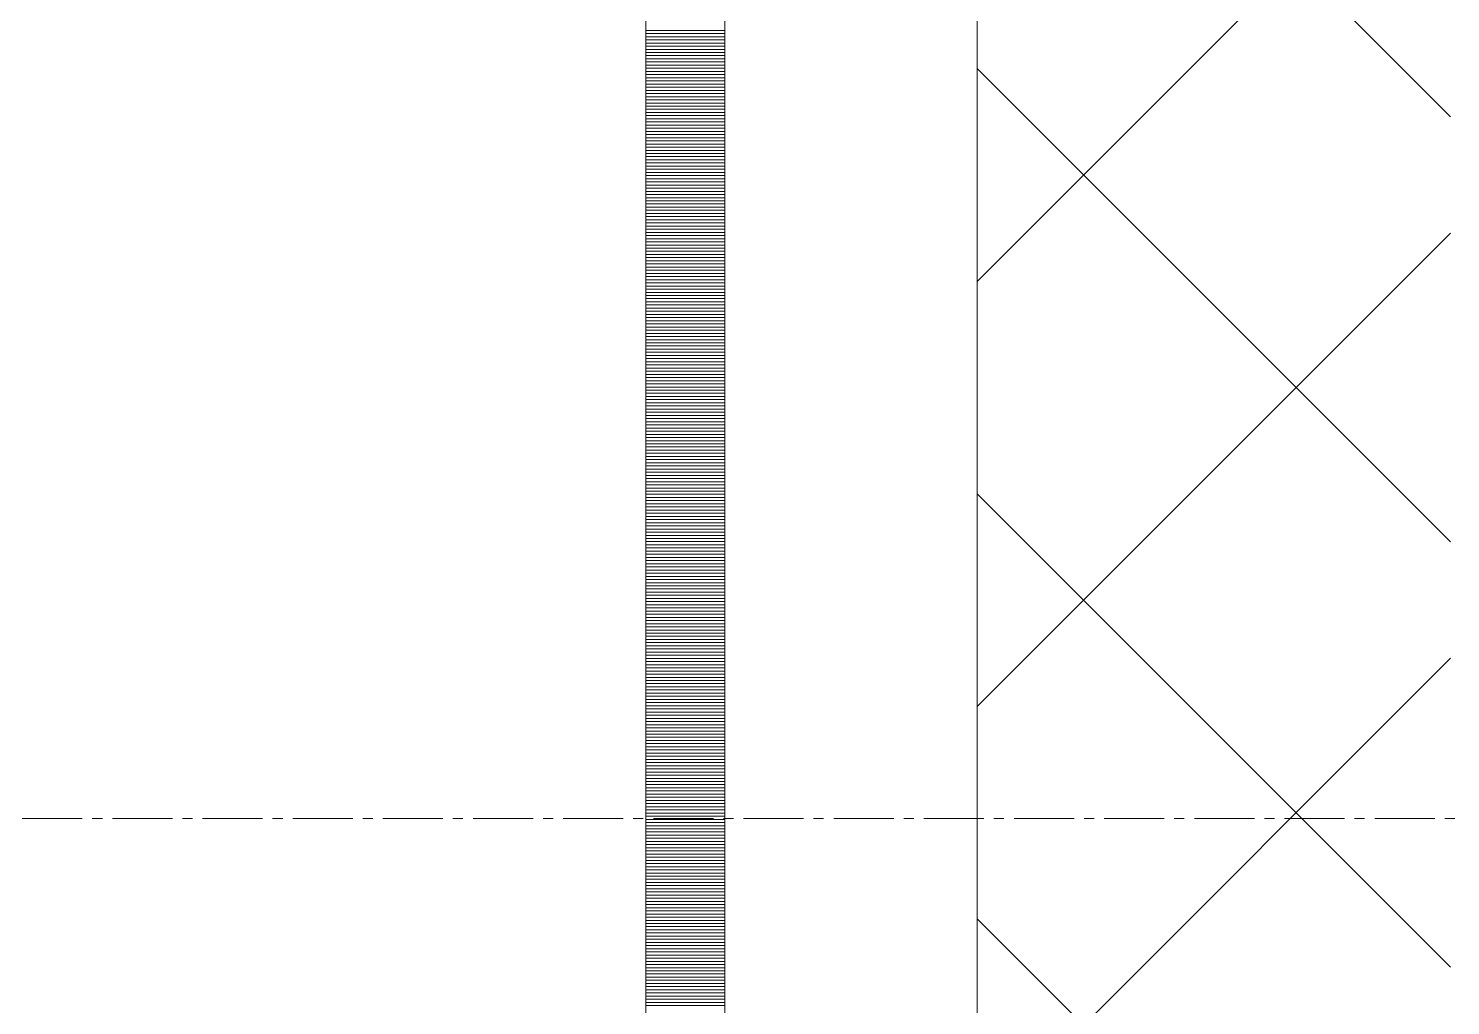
# Model space of a CAD drawing. Header units: millimetres. Extents: x 470010 to 1231400, y -134005 to 421770.
# Drawn here: x 672322.9 to 672773.6, y -11470.5 to -11160.9 of the extents above; entities that cross this region are included whole.
import ezdxf
from ezdxf.enums import TextEntityAlignment as Align

# ---------------------------------------------------------------- set-up
doc = ezdxf.new("R2010")
doc.units = ezdxf.units.MM
doc.linetypes.add('CENTER2', pattern=[28.575, 19.05, -3.175, 3.175, -3.175])
doc.linetypes.add('DASHED', pattern=[19.05, 12.7, -6.35])
doc.layers.get('Defpoints').update_dxf_attribs({"color": 140})
doc.layers.add('АР_Делит', color=120, linetype='Continuous', lineweight=0, plot=False)
for name, color, linetype, lineweight in [('АР_Тонкая', 254, 'Continuous', 5), ('АР_Утеплитель', 31, 'Continuous', 0), ('АР_Штриховка', 8, 'Continuous', 0)]:
    doc.layers.add(name, color=color, linetype=linetype, lineweight=lineweight)
doc.layers.add('РД_Оси_100', color=7, linetype='Continuous', lineweight=0, true_color=0x525252)
doc.styles.add('style1', font='ARIALN.TTF')

# ---------------------------------------------------------------- blocks, each defined once
blk = doc.blocks.new('СОШ_2200_АР_ОСИ_М100_28.05.24')
at = {"layer": 'АР_Делит', "color": 251, "linetype": 'DASHED', "true_color": 0x636466}
blk.add_lwpolyline([(-355, 13145), (-355, 100855), (37145, 100855), (37145, 129155), (72745, 129155), (72745, 135155), (114955, 135155), (114955, -355)], dxfattribs=at)
at = {"layer": 'РД_Оси_100', "color": 251, "linetype": 'CENTER2', "true_color": 0x636466}
blk.add_line((119910, 82200), (-5954.958, 82200), dxfattribs=at)
blk = doc.blocks.new('A$C9108343f')
at = {"layer": 'АР_Тонкая', "color": 18, "linetype": 'Continuous', "lineweight": 5, "true_color": 0x000000}
for p, q in [((6799.96, 97555), (6799.96, 21355)), ((6824.96, 97555), (6824.96, 21355)), ((6824.96, 21355), (6824.96, 97555)), ((6904.96, 21355), (6904.96, 97555))]:
    blk.add_line(p, q, dxfattribs=at)
at = {"layer": 'АР_Утеплитель', "color": 18, "linetype": 'Continuous', "lineweight": 0, "true_color": 0x000000}
blk.add_line((6904.96, 97555), (6904.96, 21355), dxfattribs=at)
at = {"layer": 'АР_Штриховка', "color": 18, "linetype": 'Continuous', "lineweight": 0, "true_color": 0x000000}
for p, q in [((7054.96, 89177.36), (6904.96, 89327.36)), ((6904.96, 89125.23), (7054.96, 89275.23)), ((6799.96, 89204.75), (6824.96, 89204.75)), ((6799.96, 89203.75), (6824.96, 89203.75)), ((6799.96, 89202.75), (6824.96, 89202.75)), ((6799.96, 89201.75), (6824.96, 89201.75)), ((6799.96, 89200.75), (6824.96, 89200.75)), ((6799.96, 89199.75), (6824.96, 89199.75)), ((6799.96, 89198.75), (6824.96, 89198.75)), ((6799.96, 89197.75), (6824.96, 89197.75)), ((6799.96, 89196.75), (6824.96, 89196.75)), ((6799.96, 89195.75), (6824.96, 89195.75)), ((6799.96, 89194.75), (6824.96, 89194.75)), ((6799.96, 89193.75), (6824.96, 89193.75)), ((6799.96, 89192.75), (6824.96, 89192.75)), ((7054.96, 89042.66), (6904.96, 89192.66)), ((6799.96, 89191.75), (6824.96, 89191.75)), ((6799.96, 89190.75), (6824.96, 89190.75)), ((6799.96, 89189.75), (6824.96, 89189.75)), ((6799.96, 89188.75), (6824.96, 89188.75)), ((6799.96, 89187.75), (6824.96, 89187.75)), ((6799.96, 89186.75), (6824.96, 89186.75)), ((6799.96, 89185.75), (6824.96, 89185.75)), ((6799.96, 89184.75), (6824.96, 89184.75)), ((6799.96, 89183.75), (6824.96, 89183.75)), ((6799.96, 89182.75), (6824.96, 89182.75)), ((6799.96, 89181.75), (6824.96, 89181.75)), ((6799.96, 89180.75), (6824.96, 89180.75)), ((6799.96, 89179.75), (6824.96, 89179.75)), ((6799.96, 89178.75), (6824.96, 89178.75)), ((6799.96, 89177.75), (6824.96, 89177.75)), ((6799.96, 89176.75), (6824.96, 89176.75)), ((6799.96, 89175.75), (6824.96, 89175.75)), ((6799.96, 89174.75), (6824.96, 89174.75)), ((6799.96, 89173.75), (6824.96, 89173.75)), ((6799.96, 89172.75), (6824.96, 89172.75)), ((6799.96, 89171.75), (6824.96, 89171.75)), ((6799.96, 89170.75), (6824.96, 89170.75)), ((6799.96, 89169.75), (6824.96, 89169.75)), ((6799.96, 89168.75), (6824.96, 89168.75)), ((6799.96, 89167.75), (6824.96, 89167.75)), ((6799.96, 89166.75), (6824.96, 89166.75)), ((6799.96, 89165.75), (6824.96, 89165.75)), ((6799.96, 89164.75), (6824.96, 89164.75)), ((6799.96, 89163.75), (6824.96, 89163.75)), ((6799.96, 89162.75), (6824.96, 89162.75)), ((6799.96, 89161.75), (6824.96, 89161.75)), ((6799.96, 89160.75), (6824.96, 89160.75)), ((6799.96, 89159.75), (6824.96, 89159.75)), ((6799.96, 89158.75), (6824.96, 89158.75)), ((6799.96, 89157.75), (6824.96, 89157.75)), ((6799.96, 89156.75), (6824.96, 89156.75)), ((6799.96, 89155.75), (6824.96, 89155.75)), ((6799.96, 89154.75), (6824.96, 89154.75)), ((6799.96, 89153.75), (6824.96, 89153.75)), ((6799.96, 89152.75), (6824.96, 89152.75)), ((6799.96, 89151.75), (6824.96, 89151.75)), ((6799.96, 89150.75), (6824.96, 89150.75)), ((6799.96, 89149.75), (6824.96, 89149.75)), ((6799.96, 89148.75), (6824.96, 89148.75)), ((6799.96, 89147.75), (6824.96, 89147.75)), ((6799.96, 89146.75), (6824.96, 89146.75)), ((6799.96, 89145.75), (6824.96, 89145.75)), ((6799.96, 89144.75), (6824.96, 89144.75)), ((6799.96, 89143.75), (6824.96, 89143.75)), ((6799.96, 89142.75), (6824.96, 89142.75)), ((6799.96, 89141.75), (6824.96, 89141.75)), ((6799.96, 89140.75), (6824.96, 89140.75)), ((6799.96, 89139.75), (6824.96, 89139.75)), ((6799.96, 89138.75), (6824.96, 89138.75)), ((6799.96, 89137.75), (6824.96, 89137.75)), ((6904.96, 88990.52), (7054.96, 89140.52)), ((6799.96, 89136.75), (6824.96, 89136.75)), ((6799.96, 89135.75), (6824.96, 89135.75)), ((6799.96, 89134.75), (6824.96, 89134.75)), ((6799.96, 89133.75), (6824.96, 89133.75)), ((6799.96, 89132.75), (6824.96, 89132.75)), ((6799.96, 89131.75), (6824.96, 89131.75)), ((6799.96, 89130.75), (6824.96, 89130.75)), ((6799.96, 89129.75), (6824.96, 89129.75)), ((6799.96, 89128.75), (6824.96, 89128.75)), ((6799.96, 89127.75), (6824.96, 89127.75)), ((6799.96, 89126.75), (6824.96, 89126.75)), ((6799.96, 89125.75), (6824.96, 89125.75)), ((6799.96, 89124.75), (6824.96, 89124.75)), ((6799.96, 89123.75), (6824.96, 89123.75)), ((6799.96, 89122.75), (6824.96, 89122.75)), ((6799.96, 89121.75), (6824.96, 89121.75)), ((6799.96, 89120.75), (6824.96, 89120.75)), ((6799.96, 89119.75), (6824.96, 89119.75)), ((6799.96, 89118.75), (6824.96, 89118.75)), ((6799.96, 89117.75), (6824.96, 89117.75)), ((6799.96, 89116.75), (6824.96, 89116.75)), ((6799.96, 89115.75), (6824.96, 89115.75)), ((6799.96, 89114.75), (6824.96, 89114.75)), ((6799.96, 89113.75), (6824.96, 89113.75)), ((6799.96, 89112.75), (6824.96, 89112.75)), ((6799.96, 89111.75), (6824.96, 89111.75)), ((6799.96, 89110.75), (6824.96, 89110.75)), ((6799.96, 89109.75), (6824.96, 89109.75)), ((6799.96, 89108.75), (6824.96, 89108.75)), ((6799.96, 89107.75), (6824.96, 89107.75)), ((6799.96, 89106.75), (6824.96, 89106.75)), ((6799.96, 89105.75), (6824.96, 89105.75)), ((6799.96, 89104.75), (6824.96, 89104.75)), ((6799.96, 89103.75), (6824.96, 89103.75)), ((6799.96, 89102.75), (6824.96, 89102.75)), ((6799.96, 89101.75), (6824.96, 89101.75)), ((6799.96, 89100.75), (6824.96, 89100.75)), ((6799.96, 89099.75), (6824.96, 89099.75)), ((6799.96, 89098.75), (6824.96, 89098.75)), ((6799.96, 89097.75), (6824.96, 89097.75)), ((6799.96, 89096.75), (6824.96, 89096.75)), ((6799.96, 89095.75), (6824.96, 89095.75)), ((6799.96, 89094.75), (6824.96, 89094.75)), ((6799.96, 89093.75), (6824.96, 89093.75)), ((6799.96, 89092.75), (6824.96, 89092.75)), ((6799.96, 89091.75), (6824.96, 89091.75)), ((6799.96, 89090.75), (6824.96, 89090.75)), ((6799.96, 89089.75), (6824.96, 89089.75)), ((6799.96, 89088.75), (6824.96, 89088.75)), ((6799.96, 89087.75), (6824.96, 89087.75)), ((6799.96, 89086.75), (6824.96, 89086.75)), ((6799.96, 89085.75), (6824.96, 89085.75)), ((6799.96, 89084.75), (6824.96, 89084.75)), ((6799.96, 89083.75), (6824.96, 89083.75)), ((6799.96, 89082.75), (6824.96, 89082.75)), ((6799.96, 89081.75), (6824.96, 89081.75)), ((6799.96, 89080.75), (6824.96, 89080.75)), ((6799.96, 89079.75), (6824.96, 89079.75)), ((6799.96, 89078.75), (6824.96, 89078.75)), ((6799.96, 89077.75), (6824.96, 89077.75)), ((6799.96, 89076.75), (6824.96, 89076.75)), ((6799.96, 89075.75), (6824.96, 89075.75)), ((6799.96, 89074.75), (6824.96, 89074.75)), ((6799.96, 89073.75), (6824.96, 89073.75)), ((6799.96, 89072.75), (6824.96, 89072.75)), ((6799.96, 89071.75), (6824.96, 89071.75)), ((6799.96, 89070.75), (6824.96, 89070.75)), ((6799.96, 89069.75), (6824.96, 89069.75)), ((6799.96, 89068.75), (6824.96, 89068.75)), ((6799.96, 89067.75), (6824.96, 89067.75)), ((6799.96, 89066.75), (6824.96, 89066.75)), ((6799.96, 89065.75), (6824.96, 89065.75)), ((6799.96, 89064.75), (6824.96, 89064.75)), ((6799.96, 89063.75), (6824.96, 89063.75)), ((6799.96, 89062.75), (6824.96, 89062.75)), ((6799.96, 89061.75), (6824.96, 89061.75)), ((6799.96, 89060.75), (6824.96, 89060.75)), ((6799.96, 89059.75), (6824.96, 89059.75)), ((6799.96, 89058.75), (6824.96, 89058.75)), ((6799.96, 89057.75), (6824.96, 89057.75)), ((6799.96, 89056.75), (6824.96, 89056.75)), ((7054.96, 88907.95), (6904.96, 89057.95)), ((6799.96, 89055.75), (6824.96, 89055.75)), ((6799.96, 89054.75), (6824.96, 89054.75)), ((6799.96, 89053.75), (6824.96, 89053.75)), ((6799.96, 89052.75), (6824.96, 89052.75)), ((6799.96, 89051.75), (6824.96, 89051.75)), ((6799.96, 89050.75), (6824.96, 89050.75)), ((6799.96, 89049.75), (6824.96, 89049.75)), ((6799.96, 89048.75), (6824.96, 89048.75)), ((6799.96, 89047.75), (6824.96, 89047.75)), ((6799.96, 89046.75), (6824.96, 89046.75)), ((6799.96, 89045.75), (6824.96, 89045.75)), ((6799.96, 89044.75), (6824.96, 89044.75)), ((6799.96, 89043.75), (6824.96, 89043.75)), ((6799.96, 89042.75), (6824.96, 89042.75)), ((6799.96, 89041.75), (6824.96, 89041.75)), ((6799.96, 89040.75), (6824.96, 89040.75)), ((6799.96, 89039.75), (6824.96, 89039.75)), ((6799.96, 89038.75), (6824.96, 89038.75)), ((6799.96, 89037.75), (6824.96, 89037.75)), ((6799.96, 89036.75), (6824.96, 89036.75)), ((6799.96, 89035.75), (6824.96, 89035.75)), ((6799.96, 89034.75), (6824.96, 89034.75)), ((6799.96, 89033.75), (6824.96, 89033.75)), ((6799.96, 89032.75), (6824.96, 89032.75)), ((6799.96, 89031.75), (6824.96, 89031.75)), ((6799.96, 89030.75), (6824.96, 89030.75)), ((6799.96, 89029.75), (6824.96, 89029.75)), ((6799.96, 89028.75), (6824.96, 89028.75)), ((6799.96, 89027.75), (6824.96, 89027.75)), ((6799.96, 89026.75), (6824.96, 89026.75)), ((6799.96, 89025.75), (6824.96, 89025.75)), ((6799.96, 89024.75), (6824.96, 89024.75)), ((6799.96, 89023.75), (6824.96, 89023.75)), ((6799.96, 89022.75), (6824.96, 89022.75)), ((6799.96, 89021.75), (6824.96, 89021.75)), ((6799.96, 89020.75), (6824.96, 89020.75)), ((6799.96, 89019.75), (6824.96, 89019.75)), ((6799.96, 89018.75), (6824.96, 89018.75)), ((6799.96, 89017.75), (6824.96, 89017.75)), ((6799.96, 89016.75), (6824.96, 89016.75)), ((6799.96, 89015.75), (6824.96, 89015.75)), ((6799.96, 89014.75), (6824.96, 89014.75)), ((6799.96, 89013.75), (6824.96, 89013.75)), ((6799.96, 89012.75), (6824.96, 89012.75)), ((6799.96, 89011.75), (6824.96, 89011.75)), ((6799.96, 89010.75), (6824.96, 89010.75)), ((6799.96, 89009.75), (6824.96, 89009.75)), ((6799.96, 89008.75), (6824.96, 89008.75)), ((6799.96, 89007.75), (6824.96, 89007.75)), ((6799.96, 89006.75), (6824.96, 89006.75)), ((6799.96, 89005.75), (6824.96, 89005.75)), ((6799.96, 89004.75), (6824.96, 89004.75)), ((6799.96, 89003.75), (6824.96, 89003.75)), ((6799.96, 89002.75), (6824.96, 89002.75)), ((6904.96, 88855.82), (7054.96, 89005.82)), ((6799.96, 89001.75), (6824.96, 89001.75)), ((6799.96, 89000.75), (6824.96, 89000.75)), ((6799.96, 88999.75), (6824.96, 88999.75)), ((6799.96, 88998.75), (6824.96, 88998.75)), ((6799.96, 88997.75), (6824.96, 88997.75)), ((6799.96, 88996.75), (6824.96, 88996.75)), ((6799.96, 88995.75), (6824.96, 88995.75)), ((6799.96, 88994.75), (6824.96, 88994.75)), ((6799.96, 88993.75), (6824.96, 88993.75)), ((6799.96, 88992.75), (6824.96, 88992.75)), ((6799.96, 88991.75), (6824.96, 88991.75)), ((6799.96, 88990.75), (6824.96, 88990.75)), ((6799.96, 88989.75), (6824.96, 88989.75)), ((6799.96, 88988.75), (6824.96, 88988.75)), ((6799.96, 88987.75), (6824.96, 88987.75)), ((6799.96, 88986.75), (6824.96, 88986.75)), ((6799.96, 88985.75), (6824.96, 88985.75)), ((6799.96, 88984.75), (6824.96, 88984.75)), ((6799.96, 88983.75), (6824.96, 88983.75)), ((6799.96, 88982.75), (6824.96, 88982.75)), ((6799.96, 88981.75), (6824.96, 88981.75)), ((6799.96, 88980.75), (6824.96, 88980.75)), ((6799.96, 88979.75), (6824.96, 88979.75)), ((6799.96, 88978.75), (6824.96, 88978.75)), ((6799.96, 88977.75), (6824.96, 88977.75)), ((6799.96, 88976.75), (6824.96, 88976.75)), ((6799.96, 88975.75), (6824.96, 88975.75)), ((6799.96, 88974.75), (6824.96, 88974.75)), ((6799.96, 88973.75), (6824.96, 88973.75)), ((6799.96, 88972.75), (6824.96, 88972.75)), ((6799.96, 88971.75), (6824.96, 88971.75)), ((6799.96, 88970.75), (6824.96, 88970.75)), ((6799.96, 88969.75), (6824.96, 88969.75)), ((6799.96, 88968.75), (6824.96, 88968.75)), ((6799.96, 88967.75), (6824.96, 88967.75)), ((6799.96, 88966.75), (6824.96, 88966.75)), ((6799.96, 88965.75), (6824.96, 88965.75)), ((6799.96, 88964.75), (6824.96, 88964.75)), ((6799.96, 88963.75), (6824.96, 88963.75)), ((6799.96, 88962.75), (6824.96, 88962.75)), ((6799.96, 88961.75), (6824.96, 88961.75)), ((6799.96, 88960.75), (6824.96, 88960.75)), ((6799.96, 88959.75), (6824.96, 88959.75)), ((6799.96, 88958.75), (6824.96, 88958.75)), ((6799.96, 88957.75), (6824.96, 88957.75)), ((6799.96, 88956.75), (6824.96, 88956.75)), ((6799.96, 88955.75), (6824.96, 88955.75)), ((6799.96, 88954.75), (6824.96, 88954.75)), ((6799.96, 88953.75), (6824.96, 88953.75)), ((6799.96, 88952.75), (6824.96, 88952.75)), ((6799.96, 88951.75), (6824.96, 88951.75)), ((6799.96, 88950.75), (6824.96, 88950.75)), ((6799.96, 88949.75), (6824.96, 88949.75)), ((6799.96, 88948.75), (6824.96, 88948.75)), ((6799.96, 88947.75), (6824.96, 88947.75)), ((6799.96, 88946.75), (6824.96, 88946.75)), ((6799.96, 88945.75), (6824.96, 88945.75)), ((6799.96, 88944.75), (6824.96, 88944.75)), ((6799.96, 88943.75), (6824.96, 88943.75)), ((6799.96, 88942.75), (6824.96, 88942.75)), ((6799.96, 88941.75), (6824.96, 88941.75)), ((6799.96, 88940.75), (6824.96, 88940.75)), ((6799.96, 88939.75), (6824.96, 88939.75)), ((6799.96, 88938.75), (6824.96, 88938.75)), ((6799.96, 88937.75), (6824.96, 88937.75)), ((6799.96, 88936.75), (6824.96, 88936.75)), ((6799.96, 88935.75), (6824.96, 88935.75)), ((6799.96, 88934.75), (6824.96, 88934.75)), ((6799.96, 88933.75), (6824.96, 88933.75)), ((6799.96, 88932.75), (6824.96, 88932.75)), ((6799.96, 88931.75), (6824.96, 88931.75)), ((6799.96, 88930.75), (6824.96, 88930.75)), ((6799.96, 88929.75), (6824.96, 88929.75)), ((6799.96, 88928.75), (6824.96, 88928.75)), ((6799.96, 88927.75), (6824.96, 88927.75)), ((6799.96, 88926.75), (6824.96, 88926.75)), ((6799.96, 88925.75), (6824.96, 88925.75)), ((6799.96, 88924.75), (6824.96, 88924.75)), ((6799.96, 88923.75), (6824.96, 88923.75)), ((6799.96, 88922.75), (6824.96, 88922.75)), ((6799.96, 88921.75), (6824.96, 88921.75)), ((7054.96, 88773.25), (6904.96, 88923.25)), ((6799.96, 88920.75), (6824.96, 88920.75)), ((6799.96, 88919.75), (6824.96, 88919.75)), ((6799.96, 88918.75), (6824.96, 88918.75)), ((6799.96, 88917.75), (6824.96, 88917.75)), ((6799.96, 88916.75), (6824.96, 88916.75)), ((6799.96, 88915.75), (6824.96, 88915.75)), ((6799.96, 88914.75), (6824.96, 88914.75)), ((6799.96, 88913.75), (6824.96, 88913.75)), ((6799.96, 88912.75), (6824.96, 88912.75)), ((6799.96, 88911.75), (6824.96, 88911.75)), ((6799.96, 88910.75), (6824.96, 88910.75)), ((6799.96, 88909.75), (6824.96, 88909.75)), ((6799.96, 88908.75), (6824.96, 88908.75)), ((6799.96, 88907.75), (6824.96, 88907.75)), ((6799.96, 88906.75), (6824.96, 88906.75)), ((6799.96, 88905.75), (6824.96, 88905.75)), ((6799.96, 88904.75), (6824.96, 88904.75)), ((6799.96, 88903.75), (6824.96, 88903.75)), ((6799.96, 88902.75), (6824.96, 88902.75)), ((6799.96, 88901.75), (6824.96, 88901.75)), ((6799.96, 88900.75), (6824.96, 88900.75)), ((6799.96, 88899.75), (6824.96, 88899.75)), ((6799.96, 88898.75), (6824.96, 88898.75)), ((6799.96, 88897.75), (6824.96, 88897.75)), ((6799.96, 88896.75), (6824.96, 88896.75))]:
    blk.add_line(p, q, dxfattribs=at)
at = {"layer": 'РД_Оси_100'}
blk.add_blockref('СОШ_2200_АР_ОСИ_М100_28.05.24', (7154.96, 6755), dxfattribs=at)
at = {"layer": 'Defpoints', "color": 18, "true_color": 0x000000, "style": 'style1'}
for p in [(143949.34, 316089.12), (143974.98, 281639.5), (143890.4, 273244.71), (143839.99, 264276.81), (143967.75, 254892.38), (12251.96, 104178.14), (12382.58, 96023.14)]:
    blk.add_attdef('АР-ПОМЕЩЕНИЕ:НАИМЕНОВАНИЕ', text='', height=100, dxfattribs=at).set_placement(p, align=Align.MIDDLE)
at = {"layer": 'Defpoints', "color": 18, "true_color": 0x000000, "style": 'style1', "flags": 8}
for p in [(143951.3, 279099.09), (143848.34, 269251.11), (143875.33, 260094.25), (144049.74, 250824.7), (163419.28, 238153.36), (155897.46, 237965.97), (183037.2, 237965.97), (143342.94, 237876.19)]:
    blk.add_attdef('АР-ПОМЕЩЕНИЕ:НАИМЕНОВАНИЕ', text='', height=100, dxfattribs=at).set_placement(p, align=Align.MIDDLE)

msp = doc.modelspace()

# ---------------------------------------------------------------- linework, layer by layer
at = {"layer": 'АР_Тонкая', "color": 18, "linetype": 'Continuous', "lineweight": 5, "true_color": 0x000000}
for p, q in [((672518.57, -2811.242), (672518.57, -79011.242)), ((672543.57, -2811.242), (672543.57, -79011.242)), ((672543.57, -79011.242), (672543.57, -2811.242)), ((672623.57, -79011.242), (672623.57, -2811.242))]:
    msp.add_line(p, q, dxfattribs=at)
at = {"layer": 'АР_Утеплитель', "color": 18, "linetype": 'Continuous', "lineweight": 0, "true_color": 0x000000}
msp.add_line((672623.57, -2811.242), (672623.57, -79011.242), dxfattribs=at)
at = {"layer": 'АР_Штриховка', "color": 18, "linetype": 'Continuous', "lineweight": 0, "true_color": 0x000000}
for p, q in [((672773.57, -11188.88), (672623.57, -11038.88)), ((672623.57, -11241.017), (672773.57, -11091.017)), ((672518.57, -11161.492), (672543.57, -11161.492)), ((672518.57, -11162.492), (672543.57, -11162.492)), ((672518.57, -11163.492), (672543.57, -11163.492)), ((672518.57, -11164.492), (672543.57, -11164.492)), ((672518.57, -11165.492), (672543.57, -11165.492)), ((672518.57, -11166.492), (672543.57, -11166.492)), ((672518.57, -11167.492), (672543.57, -11167.492)), ((672518.57, -11168.492), (672543.57, -11168.492)), ((672518.57, -11169.492), (672543.57, -11169.492)), ((672518.57, -11170.492), (672543.57, -11170.492)), ((672518.57, -11171.492), (672543.57, -11171.492)), ((672518.57, -11172.492), (672543.57, -11172.492)), ((672518.57, -11173.492), (672543.57, -11173.492)), ((672518.57, -11174.492), (672543.57, -11174.492)), ((672518.57, -11175.492), (672543.57, -11175.492)), ((672518.57, -11176.492), (672543.57, -11176.492)), ((672773.57, -11323.584), (672623.57, -11173.584)), ((672518.57, -11177.492), (672543.57, -11177.492)), ((672518.57, -11178.492), (672543.57, -11178.492)), ((672518.57, -11179.492), (672543.57, -11179.492)), ((672518.57, -11180.492), (672543.57, -11180.492)), ((672518.57, -11181.492), (672543.57, -11181.492)), ((672518.57, -11182.492), (672543.57, -11182.492)), ((672518.57, -11183.492), (672543.57, -11183.492)), ((672518.57, -11184.492), (672543.57, -11184.492)), ((672518.57, -11185.492), (672543.57, -11185.492)), ((672518.57, -11186.492), (672543.57, -11186.492)), ((672518.57, -11187.492), (672543.57, -11187.492)), ((672518.57, -11188.492), (672543.57, -11188.492)), ((672518.57, -11189.492), (672543.57, -11189.492)), ((672518.57, -11190.492), (672543.57, -11190.492)), ((672518.57, -11191.492), (672543.57, -11191.492)), ((672518.57, -11192.492), (672543.57, -11192.492)), ((672518.57, -11193.492), (672543.57, -11193.492)), ((672518.57, -11194.492), (672543.57, -11194.492)), ((672518.57, -11195.492), (672543.57, -11195.492)), ((672518.57, -11196.492), (672543.57, -11196.492)), ((672518.57, -11197.492), (672543.57, -11197.492)), ((672518.57, -11198.492), (672543.57, -11198.492)), ((672518.57, -11199.492), (672543.57, -11199.492)), ((672518.57, -11200.492), (672543.57, -11200.492)), ((672518.57, -11201.492), (672543.57, -11201.492)), ((672518.57, -11202.492), (672543.57, -11202.492)), ((672518.57, -11203.492), (672543.57, -11203.492)), ((672518.57, -11204.492), (672543.57, -11204.492)), ((672518.57, -11205.492), (672543.57, -11205.492)), ((672518.57, -11206.492), (672543.57, -11206.492)), ((672518.57, -11207.492), (672543.57, -11207.492)), ((672518.57, -11208.492), (672543.57, -11208.492)), ((672518.57, -11209.492), (672543.57, -11209.492)), ((672518.57, -11210.492), (672543.57, -11210.492)), ((672518.57, -11211.492), (672543.57, -11211.492)), ((672518.57, -11212.492), (672543.57, -11212.492)), ((672518.57, -11213.492), (672543.57, -11213.492)), ((672518.57, -11214.492), (672543.57, -11214.492)), ((672518.57, -11215.492), (672543.57, -11215.492)), ((672518.57, -11216.492), (672543.57, -11216.492)), ((672518.57, -11217.492), (672543.57, -11217.492)), ((672518.57, -11218.492), (672543.57, -11218.492)), ((672518.57, -11219.492), (672543.57, -11219.492)), ((672518.57, -11220.492), (672543.57, -11220.492)), ((672518.57, -11221.492), (672543.57, -11221.492)), ((672518.57, -11222.492), (672543.57, -11222.492)), ((672518.57, -11223.492), (672543.57, -11223.492)), ((672518.57, -11224.492), (672543.57, -11224.492)), ((672518.57, -11225.492), (672543.57, -11225.492)), ((672518.57, -11226.492), (672543.57, -11226.492)), ((672623.57, -11375.721), (672773.57, -11225.721)), ((672518.57, -11227.492), (672543.57, -11227.492)), ((672518.57, -11228.492), (672543.57, -11228.492)), ((672518.57, -11229.492), (672543.57, -11229.492)), ((672518.57, -11230.492), (672543.57, -11230.492)), ((672518.57, -11231.492), (672543.57, -11231.492)), ((672518.57, -11232.492), (672543.57, -11232.492)), ((672518.57, -11233.492), (672543.57, -11233.492)), ((672518.57, -11234.492), (672543.57, -11234.492)), ((672518.57, -11235.492), (672543.57, -11235.492)), ((672518.57, -11236.492), (672543.57, -11236.492)), ((672518.57, -11237.492), (672543.57, -11237.492)), ((672518.57, -11238.492), (672543.57, -11238.492)), ((672518.57, -11239.492), (672543.57, -11239.492)), ((672518.57, -11240.492), (672543.57, -11240.492)), ((672518.57, -11241.492), (672543.57, -11241.492)), ((672518.57, -11242.492), (672543.57, -11242.492)), ((672518.57, -11243.492), (672543.57, -11243.492)), ((672518.57, -11244.492), (672543.57, -11244.492)), ((672518.57, -11245.492), (672543.57, -11245.492)), ((672518.57, -11246.492), (672543.57, -11246.492)), ((672518.57, -11247.492), (672543.57, -11247.492)), ((672518.57, -11248.492), (672543.57, -11248.492)), ((672518.57, -11249.492), (672543.57, -11249.492)), ((672518.57, -11250.492), (672543.57, -11250.492)), ((672518.57, -11251.492), (672543.57, -11251.492)), ((672518.57, -11252.492), (672543.57, -11252.492)), ((672518.57, -11253.492), (672543.57, -11253.492)), ((672518.57, -11254.492), (672543.57, -11254.492)), ((672518.57, -11255.492), (672543.57, -11255.492)), ((672518.57, -11256.492), (672543.57, -11256.492)), ((672518.57, -11257.492), (672543.57, -11257.492)), ((672518.57, -11258.492), (672543.57, -11258.492)), ((672518.57, -11259.492), (672543.57, -11259.492)), ((672518.57, -11260.492), (672543.57, -11260.492)), ((672518.57, -11261.492), (672543.57, -11261.492)), ((672518.57, -11262.492), (672543.57, -11262.492)), ((672518.57, -11263.492), (672543.57, -11263.492)), ((672518.57, -11264.492), (672543.57, -11264.492)), ((672518.57, -11265.492), (672543.57, -11265.492)), ((672518.57, -11266.492), (672543.57, -11266.492)), ((672518.57, -11267.492), (672543.57, -11267.492)), ((672518.57, -11268.492), (672543.57, -11268.492)), ((672518.57, -11269.492), (672543.57, -11269.492)), ((672518.57, -11270.492), (672543.57, -11270.492)), ((672518.57, -11271.492), (672543.57, -11271.492)), ((672518.57, -11272.492), (672543.57, -11272.492)), ((672518.57, -11273.492), (672543.57, -11273.492)), ((672518.57, -11274.492), (672543.57, -11274.492)), ((672518.57, -11275.492), (672543.57, -11275.492)), ((672518.57, -11276.492), (672543.57, -11276.492)), ((672518.57, -11277.492), (672543.57, -11277.492)), ((672518.57, -11278.492), (672543.57, -11278.492)), ((672518.57, -11279.492), (672543.57, -11279.492)), ((672518.57, -11280.492), (672543.57, -11280.492)), ((672518.57, -11281.492), (672543.57, -11281.492)), ((672518.57, -11282.492), (672543.57, -11282.492)), ((672518.57, -11283.492), (672543.57, -11283.492)), ((672518.57, -11284.492), (672543.57, -11284.492)), ((672518.57, -11285.492), (672543.57, -11285.492)), ((672518.57, -11286.492), (672543.57, -11286.492)), ((672518.57, -11287.492), (672543.57, -11287.492)), ((672518.57, -11288.492), (672543.57, -11288.492)), ((672518.57, -11289.492), (672543.57, -11289.492)), ((672518.57, -11290.492), (672543.57, -11290.492)), ((672518.57, -11291.492), (672543.57, -11291.492)), ((672518.57, -11292.492), (672543.57, -11292.492)), ((672518.57, -11293.492), (672543.57, -11293.492)), ((672518.57, -11294.492), (672543.57, -11294.492)), ((672518.57, -11295.492), (672543.57, -11295.492)), ((672518.57, -11296.492), (672543.57, -11296.492)), ((672518.57, -11297.492), (672543.57, -11297.492)), ((672518.57, -11298.492), (672543.57, -11298.492)), ((672518.57, -11299.492), (672543.57, -11299.492)), ((672518.57, -11300.492), (672543.57, -11300.492)), ((672518.57, -11301.492), (672543.57, -11301.492)), ((672518.57, -11302.492), (672543.57, -11302.492)), ((672518.57, -11303.492), (672543.57, -11303.492)), ((672518.57, -11304.492), (672543.57, -11304.492)), ((672518.57, -11305.492), (672543.57, -11305.492)), ((672518.57, -11306.492), (672543.57, -11306.492)), ((672518.57, -11307.492), (672543.57, -11307.492)), ((672518.57, -11308.492), (672543.57, -11308.492)), ((672518.57, -11309.492), (672543.57, -11309.492)), ((672518.57, -11310.492), (672543.57, -11310.492)), ((672518.57, -11311.492), (672543.57, -11311.492)), ((672773.57, -11458.288), (672623.57, -11308.288)), ((672518.57, -11312.492), (672543.57, -11312.492)), ((672518.57, -11313.492), (672543.57, -11313.492)), ((672518.57, -11314.492), (672543.57, -11314.492)), ((672518.57, -11315.492), (672543.57, -11315.492)), ((672518.57, -11316.492), (672543.57, -11316.492)), ((672518.57, -11317.492), (672543.57, -11317.492)), ((672518.57, -11318.492), (672543.57, -11318.492)), ((672518.57, -11319.492), (672543.57, -11319.492)), ((672518.57, -11320.492), (672543.57, -11320.492)), ((672518.57, -11321.492), (672543.57, -11321.492)), ((672518.57, -11322.492), (672543.57, -11322.492)), ((672518.57, -11323.492), (672543.57, -11323.492)), ((672518.57, -11324.492), (672543.57, -11324.492)), ((672518.57, -11325.492), (672543.57, -11325.492)), ((672518.57, -11326.492), (672543.57, -11326.492)), ((672518.57, -11327.492), (672543.57, -11327.492)), ((672518.57, -11328.492), (672543.57, -11328.492)), ((672518.57, -11329.492), (672543.57, -11329.492)), ((672518.57, -11330.492), (672543.57, -11330.492)), ((672518.57, -11331.492), (672543.57, -11331.492)), ((672518.57, -11332.492), (672543.57, -11332.492)), ((672518.57, -11333.492), (672543.57, -11333.492)), ((672518.57, -11334.492), (672543.57, -11334.492)), ((672518.57, -11335.492), (672543.57, -11335.492)), ((672518.57, -11336.492), (672543.57, -11336.492)), ((672518.57, -11337.492), (672543.57, -11337.492)), ((672518.57, -11338.492), (672543.57, -11338.492)), ((672518.57, -11339.492), (672543.57, -11339.492)), ((672518.57, -11340.492), (672543.57, -11340.492)), ((672518.57, -11341.492), (672543.57, -11341.492)), ((672518.57, -11342.492), (672543.57, -11342.492)), ((672518.57, -11343.492), (672543.57, -11343.492)), ((672518.57, -11344.492), (672543.57, -11344.492)), ((672518.57, -11345.492), (672543.57, -11345.492)), ((672518.57, -11346.492), (672543.57, -11346.492)), ((672518.57, -11347.492), (672543.57, -11347.492)), ((672518.57, -11348.492), (672543.57, -11348.492)), ((672518.57, -11349.492), (672543.57, -11349.492)), ((672518.57, -11350.492), (672543.57, -11350.492)), ((672518.57, -11351.492), (672543.57, -11351.492)), ((672518.57, -11352.492), (672543.57, -11352.492)), ((672518.57, -11353.492), (672543.57, -11353.492)), ((672518.57, -11354.492), (672543.57, -11354.492)), ((672518.57, -11355.492), (672543.57, -11355.492)), ((672518.57, -11356.492), (672543.57, -11356.492)), ((672518.57, -11357.492), (672543.57, -11357.492)), ((672518.57, -11358.492), (672543.57, -11358.492)), ((672518.57, -11359.492), (672543.57, -11359.492)), ((672518.57, -11360.492), (672543.57, -11360.492)), ((672518.57, -11361.492), (672543.57, -11361.492)), ((672623.57, -11510.425), (672773.57, -11360.425)), ((672518.57, -11362.492), (672543.57, -11362.492)), ((672518.57, -11363.492), (672543.57, -11363.492)), ((672518.57, -11364.492), (672543.57, -11364.492)), ((672518.57, -11365.492), (672543.57, -11365.492)), ((672518.57, -11366.492), (672543.57, -11366.492)), ((672518.57, -11367.492), (672543.57, -11367.492)), ((672518.57, -11368.492), (672543.57, -11368.492)), ((672518.57, -11369.492), (672543.57, -11369.492)), ((672518.57, -11370.492), (672543.57, -11370.492)), ((672518.57, -11371.492), (672543.57, -11371.492)), ((672518.57, -11372.492), (672543.57, -11372.492)), ((672518.57, -11373.492), (672543.57, -11373.492)), ((672518.57, -11374.492), (672543.57, -11374.492)), ((672518.57, -11375.492), (672543.57, -11375.492)), ((672518.57, -11376.492), (672543.57, -11376.492)), ((672518.57, -11377.492), (672543.57, -11377.492)), ((672518.57, -11378.492), (672543.57, -11378.492)), ((672518.57, -11379.492), (672543.57, -11379.492)), ((672518.57, -11380.492), (672543.57, -11380.492)), ((672518.57, -11381.492), (672543.57, -11381.492)), ((672518.57, -11382.492), (672543.57, -11382.492)), ((672518.57, -11383.492), (672543.57, -11383.492)), ((672518.57, -11384.492), (672543.57, -11384.492)), ((672518.57, -11385.492), (672543.57, -11385.492)), ((672518.57, -11386.492), (672543.57, -11386.492)), ((672518.57, -11387.492), (672543.57, -11387.492)), ((672518.57, -11388.492), (672543.57, -11388.492)), ((672518.57, -11389.492), (672543.57, -11389.492)), ((672518.57, -11390.492), (672543.57, -11390.492)), ((672518.57, -11391.492), (672543.57, -11391.492)), ((672518.57, -11392.492), (672543.57, -11392.492)), ((672518.57, -11393.492), (672543.57, -11393.492)), ((672518.57, -11394.492), (672543.57, -11394.492)), ((672518.57, -11395.492), (672543.57, -11395.492)), ((672518.57, -11396.492), (672543.57, -11396.492)), ((672518.57, -11397.492), (672543.57, -11397.492)), ((672518.57, -11398.492), (672543.57, -11398.492)), ((672518.57, -11399.492), (672543.57, -11399.492)), ((672518.57, -11400.492), (672543.57, -11400.492)), ((672518.57, -11401.492), (672543.57, -11401.492)), ((672518.57, -11402.492), (672543.57, -11402.492)), ((672518.57, -11403.492), (672543.57, -11403.492)), ((672518.57, -11404.492), (672543.57, -11404.492)), ((672518.57, -11405.492), (672543.57, -11405.492)), ((672518.57, -11406.492), (672543.57, -11406.492)), ((672518.57, -11407.492), (672543.57, -11407.492)), ((672518.57, -11408.492), (672543.57, -11408.492)), ((672518.57, -11409.492), (672543.57, -11409.492)), ((672518.57, -11410.492), (672543.57, -11410.492)), ((672518.57, -11411.492), (672543.57, -11411.492)), ((672518.57, -11412.492), (672543.57, -11412.492)), ((672518.57, -11413.492), (672543.57, -11413.492)), ((672518.57, -11414.492), (672543.57, -11414.492)), ((672518.57, -11415.492), (672543.57, -11415.492)), ((672518.57, -11416.492), (672543.57, -11416.492)), ((672518.57, -11417.492), (672543.57, -11417.492)), ((672518.57, -11418.492), (672543.57, -11418.492)), ((672518.57, -11419.492), (672543.57, -11419.492)), ((672518.57, -11420.492), (672543.57, -11420.492)), ((672518.57, -11421.492), (672543.57, -11421.492)), ((672518.57, -11422.492), (672543.57, -11422.492)), ((672518.57, -11423.492), (672543.57, -11423.492)), ((672518.57, -11424.492), (672543.57, -11424.492)), ((672518.57, -11425.492), (672543.57, -11425.492)), ((672518.57, -11426.492), (672543.57, -11426.492)), ((672518.57, -11427.492), (672543.57, -11427.492)), ((672518.57, -11428.492), (672543.57, -11428.492)), ((672518.57, -11429.492), (672543.57, -11429.492)), ((672518.57, -11430.492), (672543.57, -11430.492)), ((672518.57, -11431.492), (672543.57, -11431.492)), ((672518.57, -11432.492), (672543.57, -11432.492)), ((672518.57, -11433.492), (672543.57, -11433.492)), ((672518.57, -11434.492), (672543.57, -11434.492)), ((672518.57, -11435.492), (672543.57, -11435.492)), ((672518.57, -11436.492), (672543.57, -11436.492)), ((672518.57, -11437.492), (672543.57, -11437.492)), ((672518.57, -11438.492), (672543.57, -11438.492)), ((672518.57, -11439.492), (672543.57, -11439.492)), ((672518.57, -11440.492), (672543.57, -11440.492)), ((672518.57, -11441.492), (672543.57, -11441.492)), ((672518.57, -11442.492), (672543.57, -11442.492)), ((672773.57, -11592.991), (672623.57, -11442.991)), ((672518.57, -11443.492), (672543.57, -11443.492)), ((672518.57, -11444.492), (672543.57, -11444.492)), ((672518.57, -11445.492), (672543.57, -11445.492)), ((672518.57, -11446.492), (672543.57, -11446.492)), ((672518.57, -11447.492), (672543.57, -11447.492)), ((672518.57, -11448.492), (672543.57, -11448.492)), ((672518.57, -11449.492), (672543.57, -11449.492)), ((672518.57, -11450.492), (672543.57, -11450.492)), ((672518.57, -11451.492), (672543.57, -11451.492)), ((672518.57, -11452.492), (672543.57, -11452.492)), ((672518.57, -11453.492), (672543.57, -11453.492)), ((672518.57, -11454.492), (672543.57, -11454.492)), ((672518.57, -11455.492), (672543.57, -11455.492)), ((672518.57, -11456.492), (672543.57, -11456.492)), ((672518.57, -11457.492), (672543.57, -11457.492)), ((672518.57, -11458.492), (672543.57, -11458.492)), ((672518.57, -11459.492), (672543.57, -11459.492)), ((672518.57, -11460.492), (672543.57, -11460.492)), ((672518.57, -11461.492), (672543.57, -11461.492)), ((672518.57, -11462.492), (672543.57, -11462.492)), ((672518.57, -11463.492), (672543.57, -11463.492)), ((672518.57, -11464.492), (672543.57, -11464.492)), ((672518.57, -11465.492), (672543.57, -11465.492)), ((672518.57, -11466.492), (672543.57, -11466.492)), ((672518.57, -11467.492), (672543.57, -11467.492)), ((672518.57, -11468.492), (672543.57, -11468.492)), ((672518.57, -11469.492), (672543.57, -11469.492)), ((672518.57, -11470.492), (672543.57, -11470.492))]:
    msp.add_line(p, q, dxfattribs=at)

# ---------------------------------------------------------------- block references
msp.add_blockref('A$C9108343f', (665718.612, -100366.242))
at = {"layer": 'РД_Оси_100'}
msp.add_blockref('СОШ_2200_АР_ОСИ_М100_28.05.24', (672873.57, -93611.242), dxfattribs=at)

doc.saveas('drawing.dxf')
